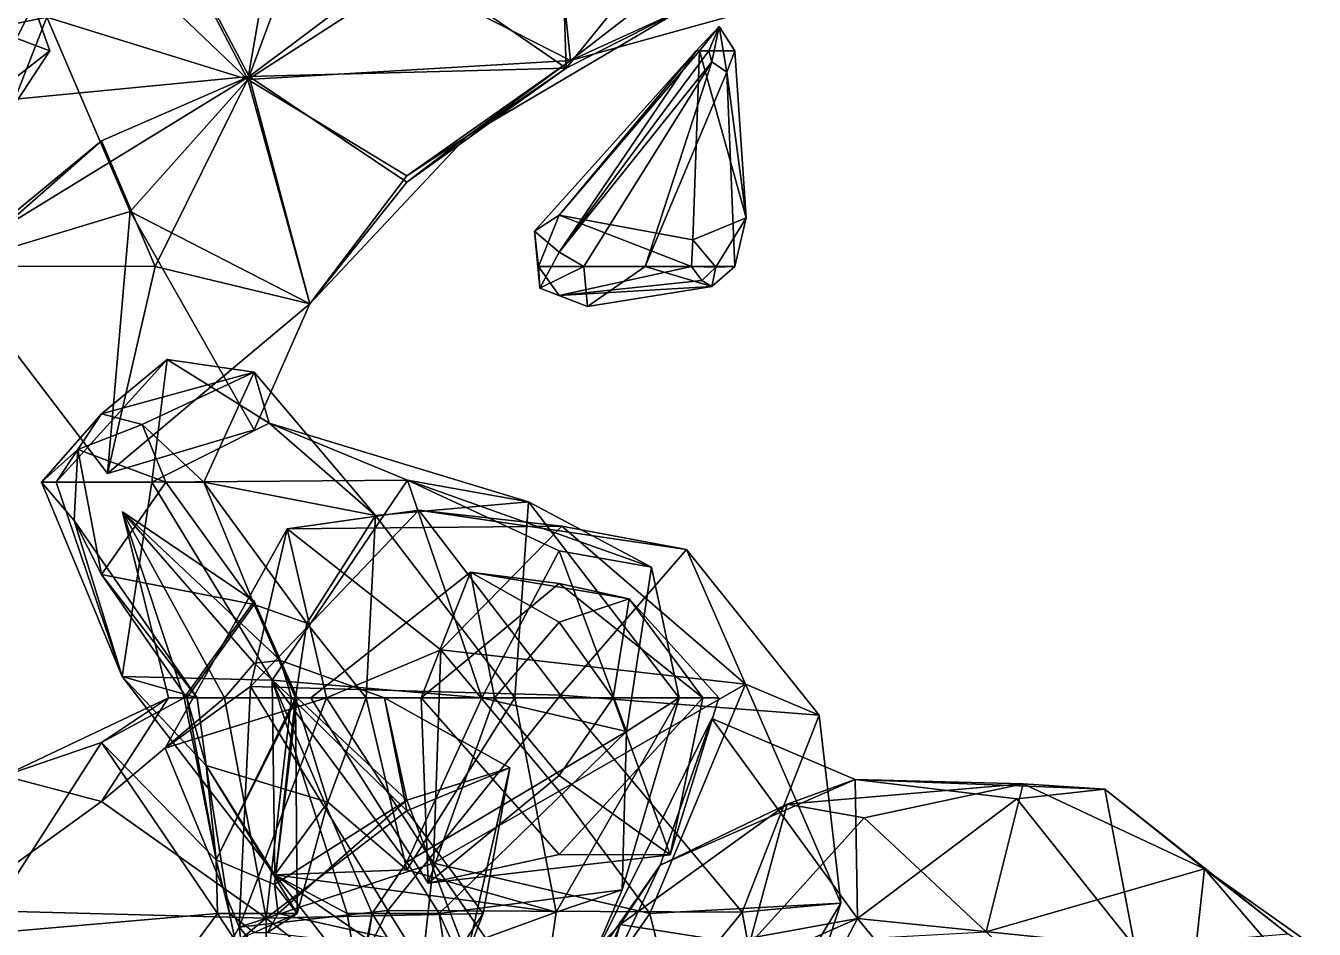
# Model space of a CAD drawing. Extents: x 290083 to 295691, y 4553739 to 4561622.
# Drawn here: x 294147.5 to 294253.9, y 4558674 to 4558748.6 of the extents above; entities that cross this region are included whole.
import ezdxf

# ---------------------------------------------------------------- set-up
doc = ezdxf.new("R2010")
doc.units = 0
doc.layers.add('Au_ppm_Pref_-_0_3', color=7, linetype='CONTINUOUS')

msp = doc.modelspace()

# ---------------------------------------------------------------- linework, layer by layer
at = {"layer": 'Au_ppm_Pref_-_0_3'}
for points in [[(294165.96, 4558744.44, 1883.74), (294155.33, 4558764.54, 1883.95), (294175.24, 4558769.42, 1884.56)], [(294178.97, 4558754.21, 1886.15), (294165.96, 4558744.44, 1883.74), (294175.24, 4558769.42, 1884.56)], [(294145.61, 4558748.02, 1895.55), (294142.81, 4558765.32, 1889.02), (294149.51, 4558746.56, 1889.96)], [(294149.51, 4558746.56, 1889.96), (294142.81, 4558765.32, 1889.02), (294144.06, 4558742.32, 1885.54)], [(294144.06, 4558742.32, 1885.54), (294142.81, 4558765.32, 1889.02), (294155.33, 4558764.54, 1883.95)], [(294190.42, 4558765.43, 1865.31), (294178.97, 4558752.65, 1866.98), (294192.5, 4558745.76, 1870.83)], [(294190.42, 4558765.43, 1865.31), (294192.5, 4558745.76, 1870.83), (294204.16, 4558754.77, 1867.69)], [(294165.96, 4558744.44, 1883.74), (294144.06, 4558742.32, 1885.54), (294155.33, 4558764.54, 1883.95)], [(294207.61, 4558764.26, 1883.46), (294192.14, 4558745.13, 1882.86), (294191.57, 4558763.27, 1888.1)], [(294201.51, 4558749.86, 1877.12), (294192.14, 4558745.13, 1882.86), (294207.61, 4558764.26, 1883.46)], [(294191.57, 4558763.27, 1888.1), (294192.14, 4558745.13, 1882.86), (294178.97, 4558754.21, 1886.15)], [(294160.02, 4558755.4, 1864.95), (294165.86, 4558744.19, 1870.05), (294168.74, 4558760.8, 1863.9)], [(294165.86, 4558744.19, 1870.05), (294178.97, 4558752.65, 1866.98), (294168.74, 4558760.8, 1863.9)], [(294165.86, 4558744.19, 1870.05), (294148.93, 4558760.36, 1869.6), (294149.27, 4558749.33, 1876.51)], [(294165.86, 4558744.19, 1870.05), (294160.02, 4558755.4, 1864.95), (294148.93, 4558760.36, 1869.6)], [(294135.82, 4558746.56, 1880.25), (294149.27, 4558749.33, 1876.51), (294141.17, 4558758.89, 1878.66)], [(294204.16, 4558754.77, 1867.69), (294192.5, 4558745.76, 1870.83), (294213.26, 4558751.52, 1870.89)], [(294192.14, 4558745.13, 1882.86), (294165.96, 4558744.44, 1883.74), (294178.97, 4558754.21, 1886.15)], [(294165.86, 4558744.19, 1870.05), (294192.5, 4558745.76, 1870.83), (294178.97, 4558752.65, 1866.98)], [(294213.26, 4558751.52, 1870.89), (294192.5, 4558745.76, 1870.83), (294201.51, 4558749.86, 1877.12)], [(294149.27, 4558749.33, 1876.51), (294135.82, 4558746.56, 1880.25), (294141.18, 4558728.76, 1876.83)], [(294156.15, 4558733.27, 1872.09), (294149.27, 4558749.33, 1876.51), (294141.18, 4558728.76, 1876.83)], [(294156.15, 4558733.27, 1872.09), (294165.86, 4558744.19, 1870.05), (294149.27, 4558749.33, 1876.51)], [(294201.51, 4558749.86, 1877.12), (294192.5, 4558745.76, 1870.83), (294183.96, 4558739.5, 1876.83)], [(294183.96, 4558739.5, 1876.83), (294192.14, 4558745.13, 1882.86), (294201.51, 4558749.86, 1877.12)], [(294139.34, 4558731.09, 1889.65), (294145.61, 4558748.02, 1895.55), (294149.51, 4558746.56, 1889.96)], [(294203.15, 4558746.56, 1840.71), (294204.77, 4558748.57, 1840.79), (294202.87, 4558746.56, 1841.19)], [(294202.87, 4558746.56, 1841.19), (294204.77, 4558748.57, 1840.79), (294203.92, 4558746.56, 1841.31)], [(294203.15, 4558746.56, 1840.71), (294206.08, 4558746.56, 1840.29), (294204.77, 4558748.57, 1840.79)], [(294204.16, 4558745.65, 1841.49), (294203.92, 4558746.56, 1841.31), (294204.77, 4558748.57, 1840.79)], [(294205.41, 4558744.8, 1841.19), (294204.16, 4558745.65, 1841.49), (294204.77, 4558748.57, 1840.79)], [(294205.41, 4558744.8, 1841.19), (294204.77, 4558748.57, 1840.79), (294206.08, 4558746.56, 1840.29)], [(294139.34, 4558731.09, 1889.65), (294149.51, 4558746.56, 1889.96), (294144.06, 4558742.32, 1885.54)], [(294191.57, 4558732.97, 1839.78), (294202.87, 4558746.56, 1841.19), (294189.52, 4558731.64, 1841.19)], [(294202.87, 4558746.56, 1841.19), (294191.57, 4558729.91, 1841.58), (294189.52, 4558731.64, 1841.19)], [(294202.61, 4558730.94, 1835.25), (294203.15, 4558746.56, 1840.71), (294191.57, 4558732.97, 1839.78)], [(294191.57, 4558732.97, 1839.78), (294203.15, 4558746.56, 1840.71), (294202.87, 4558746.56, 1841.19)], [(294202.87, 4558746.56, 1841.19), (294203.92, 4558746.56, 1841.31), (294191.57, 4558729.91, 1841.58)], [(294204.16, 4558745.65, 1841.49), (294191.57, 4558729.91, 1841.58), (294203.92, 4558746.56, 1841.31)], [(294207, 4558732.75, 1835.25), (294203.15, 4558746.56, 1840.71), (294202.61, 4558730.94, 1835.25)], [(294207, 4558732.75, 1835.25), (294206.08, 4558746.56, 1840.29), (294203.15, 4558746.56, 1840.71)], [(294205.41, 4558744.8, 1841.19), (294206.08, 4558746.56, 1840.29), (294207, 4558732.75, 1835.25)], [(294165.86, 4558744.19, 1870.05), (294178.97, 4558736.21, 1873.38), (294192.5, 4558745.76, 1870.83)], [(294192.14, 4558745.13, 1882.86), (294178.97, 4558735.7, 1880.45), (294165.96, 4558744.44, 1883.74)], [(294178.97, 4558736.21, 1873.38), (294183.96, 4558739.5, 1876.83), (294192.5, 4558745.76, 1870.83)], [(294178.97, 4558735.7, 1880.45), (294192.14, 4558745.13, 1882.86), (294183.96, 4558739.5, 1876.83)], [(294204.16, 4558745.65, 1841.49), (294193.59, 4558728.74, 1842.15), (294191.57, 4558729.91, 1841.58)], [(294198.67, 4558728.74, 1841.19), (294193.59, 4558728.74, 1842.15), (294204.16, 4558745.65, 1841.49)], [(294198.67, 4558728.74, 1841.19), (294204.16, 4558745.65, 1841.49), (294205.41, 4558744.8, 1841.19)], [(294205.41, 4558744.8, 1841.19), (294206.06, 4558728.74, 1836.15), (294198.67, 4558728.74, 1841.19)], [(294205.41, 4558744.8, 1841.19), (294207, 4558732.75, 1835.25), (294206.06, 4558728.74, 1836.15)], [(294144.06, 4558742.32, 1885.54), (294165.96, 4558744.44, 1883.74), (294145.54, 4558731.88, 1882.77)], [(294153.77, 4558739.11, 1879.31), (294145.54, 4558731.88, 1882.77), (294165.96, 4558744.44, 1883.74)], [(294158.19, 4558728.74, 1880.68), (294153.77, 4558739.11, 1879.31), (294165.96, 4558744.44, 1883.74)], [(294170.98, 4558725.64, 1877.37), (294165.86, 4558744.19, 1870.05), (294156.15, 4558733.27, 1872.09)], [(294170.98, 4558725.64, 1877.37), (294158.19, 4558728.74, 1880.68), (294165.96, 4558744.44, 1883.74)], [(294165.86, 4558744.19, 1870.05), (294170.98, 4558725.64, 1877.37), (294178.97, 4558736.21, 1873.38)], [(294165.96, 4558744.44, 1883.74), (294178.97, 4558735.7, 1880.45), (294170.98, 4558725.64, 1877.37)], [(294178.97, 4558736.21, 1873.38), (294170.98, 4558725.64, 1877.37), (294183.96, 4558739.5, 1876.83)], [(294178.97, 4558735.7, 1880.45), (294183.96, 4558739.5, 1876.83), (294170.98, 4558725.64, 1877.37)], [(294153.77, 4558739.11, 1879.31), (294158.19, 4558728.74, 1880.68), (294141.18, 4558728.76, 1876.83)], [(294145.54, 4558731.88, 1882.77), (294153.77, 4558739.11, 1879.31), (294141.18, 4558728.76, 1876.83)], [(294156.15, 4558733.27, 1872.09), (294141.18, 4558728.76, 1876.83), (294154.27, 4558711.64, 1876.83)], [(294156.15, 4558733.27, 1872.09), (294154.27, 4558711.64, 1876.83), (294166.37, 4558715.25, 1872.33)], [(294170.98, 4558725.64, 1877.37), (294156.15, 4558733.27, 1872.09), (294166.37, 4558715.25, 1872.33)], [(294191.57, 4558732.97, 1839.78), (294189.52, 4558731.64, 1841.19), (294189.86, 4558728.74, 1840.39)], [(294202.5, 4558728.74, 1835.25), (294191.57, 4558732.97, 1839.78), (294189.86, 4558728.74, 1840.39)], [(294202.5, 4558728.74, 1835.25), (294202.61, 4558730.94, 1835.25), (294191.57, 4558732.97, 1839.78)], [(294207, 4558732.75, 1835.25), (294202.61, 4558730.94, 1835.25), (294204.49, 4558728.67, 1835.07)], [(294206.06, 4558728.74, 1836.15), (294207, 4558732.75, 1835.25), (294204.49, 4558728.67, 1835.07)], [(294189.97, 4558726.94, 1841.8), (294189.52, 4558731.64, 1841.19), (294191.57, 4558729.91, 1841.58)], [(294189.86, 4558728.74, 1840.39), (294189.52, 4558731.64, 1841.19), (294189.97, 4558726.94, 1841.8)], [(294204.49, 4558728.67, 1835.07), (294202.61, 4558730.94, 1835.25), (294202.5, 4558728.74, 1835.25)], [(294189.97, 4558726.94, 1841.8), (294191.57, 4558729.91, 1841.58), (294193.59, 4558728.74, 1842.15)], [(294154.27, 4558711.64, 1876.83), (294141.18, 4558728.76, 1876.83), (294158.19, 4558728.74, 1880.68)], [(294154.27, 4558711.64, 1876.83), (294158.19, 4558728.74, 1880.68), (294170.98, 4558725.64, 1877.37)], [(294202.5, 4558728.74, 1835.25), (294189.86, 4558728.74, 1840.39), (294191.57, 4558726.34, 1840.39)], [(294189.86, 4558728.74, 1840.39), (294189.97, 4558726.94, 1841.8), (294191.57, 4558726.34, 1840.39)], [(294189.97, 4558726.94, 1841.8), (294193.59, 4558728.74, 1842.15), (294193.9, 4558725.43, 1841.19)], [(294202.5, 4558728.74, 1835.25), (294191.57, 4558726.34, 1840.39), (294203.34, 4558727.57, 1835.25)], [(294198.67, 4558728.74, 1841.19), (294193.9, 4558725.43, 1841.19), (294193.59, 4558728.74, 1842.15)], [(294198.67, 4558728.74, 1841.19), (294204.16, 4558727.08, 1835.81), (294193.9, 4558725.43, 1841.19)], [(294198.67, 4558728.74, 1841.19), (294206.06, 4558728.74, 1836.15), (294204.16, 4558727.08, 1835.81)], [(294204.49, 4558728.67, 1835.07), (294202.5, 4558728.74, 1835.25), (294203.34, 4558727.57, 1835.25)], [(294204.49, 4558728.67, 1835.07), (294203.34, 4558727.57, 1835.25), (294204.16, 4558727.08, 1835.81)], [(294206.06, 4558728.74, 1836.15), (294204.49, 4558728.67, 1835.07), (294204.16, 4558727.08, 1835.81)], [(294191.57, 4558726.34, 1840.39), (294189.97, 4558726.94, 1841.8), (294193.9, 4558725.43, 1841.19)], [(294204.16, 4558727.08, 1835.81), (294203.34, 4558727.57, 1835.25), (294191.57, 4558726.34, 1840.39)], [(294204.16, 4558727.08, 1835.81), (294191.57, 4558726.34, 1840.39), (294193.9, 4558725.43, 1841.19)], [(294154.27, 4558711.64, 1876.83), (294170.98, 4558725.64, 1877.37), (294166.37, 4558715.25, 1872.33)], [(294153.77, 4558716.55, 1863.07), (294150.03, 4558710.92, 1859.01), (294159.2, 4558721.05, 1859.01)], [(294157.93, 4558710.92, 1855.03), (294159.2, 4558721.05, 1859.01), (294150.03, 4558710.92, 1859.01)], [(294166.37, 4558720.01, 1862.04), (294153.77, 4558716.55, 1863.07), (294159.2, 4558721.05, 1859.01)], [(294167.62, 4558715.79, 1857.97), (294159.2, 4558721.05, 1859.01), (294157.93, 4558710.92, 1855.03)], [(294166.37, 4558720.01, 1862.04), (294159.2, 4558721.05, 1859.01), (294167.62, 4558715.79, 1857.97)], [(294166.37, 4558720.01, 1862.04), (294157.14, 4558715.69, 1864.95), (294153.77, 4558716.55, 1863.07)], [(294166.37, 4558720.01, 1862.04), (294162.23, 4558710.92, 1864.95), (294157.14, 4558715.69, 1864.95)], [(294166.37, 4558720.01, 1862.04), (294176.39, 4558708.17, 1862.81), (294162.23, 4558710.92, 1864.95)], [(294166.37, 4558720.01, 1862.04), (294167.62, 4558715.79, 1857.97), (294176.39, 4558708.17, 1862.81)], [(294151.83, 4558713.61, 1866.02), (294148.82, 4558710.92, 1862.62), (294153.77, 4558716.55, 1863.07)], [(294153.77, 4558716.55, 1863.07), (294148.82, 4558710.92, 1862.62), (294150.03, 4558710.92, 1859.01)], [(294157.14, 4558715.69, 1864.95), (294151.83, 4558713.61, 1866.02), (294153.77, 4558716.55, 1863.07)], [(294151.83, 4558713.61, 1866.02), (294157.14, 4558715.69, 1864.95), (294159.07, 4558710.92, 1867.45)], [(294157.14, 4558715.69, 1864.95), (294162.23, 4558710.92, 1864.95), (294159.07, 4558710.92, 1867.45)], [(294157.93, 4558710.92, 1855.03), (294179.03, 4558711.07, 1853.09), (294167.62, 4558715.79, 1857.97)], [(294167.62, 4558715.79, 1857.97), (294179.03, 4558711.07, 1853.09), (294189.02, 4558709.29, 1858.78)], [(294189.02, 4558709.29, 1858.78), (294176.39, 4558708.17, 1862.81), (294167.62, 4558715.79, 1857.97)], [(294151.83, 4558713.61, 1866.02), (294151.52, 4558707.74, 1864.95), (294148.82, 4558710.92, 1862.62)], [(294153.77, 4558703.28, 1867.49), (294151.52, 4558707.74, 1864.95), (294151.83, 4558713.61, 1866.02)], [(294159.07, 4558710.92, 1867.45), (294153.77, 4558703.28, 1867.49), (294151.83, 4558713.61, 1866.02)], [(294151.52, 4558707.74, 1864.95), (294155.49, 4558694.87, 1859.82), (294148.82, 4558710.92, 1862.62)], [(294150.03, 4558710.92, 1859.01), (294148.82, 4558710.92, 1862.62), (294155.49, 4558694.87, 1859.82)], [(294155.49, 4558694.87, 1859.82), (294157.93, 4558710.92, 1855.03), (294150.03, 4558710.92, 1859.01)], [(294166.37, 4558700.81, 1867.52), (294153.77, 4558703.28, 1867.49), (294159.07, 4558710.92, 1867.45)], [(294155.49, 4558694.87, 1859.82), (294167.87, 4558694.55, 1853.18), (294157.93, 4558710.92, 1855.03)], [(294167.87, 4558694.55, 1853.18), (294179.03, 4558711.07, 1853.09), (294157.93, 4558710.92, 1855.03)], [(294166.37, 4558700.81, 1867.52), (294159.07, 4558710.92, 1867.45), (294162.23, 4558710.92, 1864.95)], [(294166.37, 4558700.81, 1867.52), (294162.23, 4558710.92, 1864.95), (294170.73, 4558699.28, 1864.95)], [(294170.73, 4558699.28, 1864.95), (294162.23, 4558710.92, 1864.95), (294176.39, 4558708.17, 1862.81)], [(294185.19, 4558693.1, 1850.06), (294179.03, 4558711.07, 1853.09), (294167.87, 4558694.55, 1853.18)], [(294185.19, 4558693.1, 1850.06), (294191.57, 4558705.24, 1849.02), (294179.03, 4558711.07, 1853.09)], [(294199.19, 4558703.89, 1853.07), (294189.02, 4558709.29, 1858.78), (294179.03, 4558711.07, 1853.09)], [(294191.57, 4558705.24, 1849.02), (294199.19, 4558703.89, 1853.07), (294179.03, 4558711.07, 1853.09)], [(294191.68, 4558693.31, 1921.83), (294179.97, 4558708.6, 1924.64), (294166.08, 4558694.05, 1924.41)], [(294179.97, 4558708.6, 1924.64), (294169.09, 4558707.07, 1930.28), (294166.08, 4558694.05, 1924.41)], [(294191.77, 4558707.29, 1929.8), (294169.09, 4558707.07, 1930.28), (294179.97, 4558708.6, 1924.64)], [(294189.02, 4558709.29, 1858.78), (294187.91, 4558693.1, 1863.22), (294176.39, 4558708.17, 1862.81)], [(294179.97, 4558708.6, 1924.64), (294202.08, 4558705.37, 1925.21), (294191.77, 4558707.29, 1929.8)], [(294202.08, 4558705.37, 1925.21), (294179.97, 4558708.6, 1924.64), (294191.68, 4558693.31, 1921.83)], [(294201.47, 4558693.1, 1858.66), (294187.91, 4558693.1, 1863.22), (294189.02, 4558709.29, 1858.78)], [(294201.47, 4558693.1, 1858.66), (294189.02, 4558709.29, 1858.78), (294199.19, 4558703.89, 1853.07)], [(294153.77, 4558703.28, 1867.49), (294161.68, 4558693.1, 1864.95), (294151.52, 4558707.74, 1864.95)], [(294151.52, 4558707.74, 1864.95), (294161.68, 4558693.1, 1864.95), (294155.49, 4558694.87, 1859.82)], [(294166.37, 4558701.09, 1874.16), (294155.51, 4558708.46, 1876.83), (294160.61, 4558693.1, 1874.11)], [(294166.37, 4558701.09, 1874.16), (294168.55, 4558696.19, 1876.83), (294155.51, 4558708.46, 1876.83)], [(294155.51, 4558708.46, 1876.83), (294163.94, 4558693.1, 1877.97), (294159.31, 4558693.1, 1876.83)], [(294155.51, 4558708.46, 1876.83), (294166.37, 4558695.98, 1877.78), (294163.94, 4558693.1, 1877.97)], [(294155.51, 4558708.46, 1876.83), (294168.55, 4558696.19, 1876.83), (294166.37, 4558695.98, 1877.78)], [(294155.51, 4558708.46, 1876.83), (294159.31, 4558693.1, 1876.83), (294160.61, 4558693.1, 1874.11)], [(294175.62, 4558693.1, 1864.95), (294170.73, 4558699.28, 1864.95), (294176.39, 4558708.17, 1862.81)], [(294175.62, 4558693.1, 1864.95), (294176.39, 4558708.17, 1862.81), (294187.91, 4558693.1, 1863.22)], [(294159.03, 4558688.95, 1930.28), (294169.09, 4558707.07, 1930.28), (294172.36, 4558693.1, 1933.39)], [(294169.09, 4558707.07, 1930.28), (294159.03, 4558688.95, 1930.28), (294166.08, 4558694.05, 1924.41)], [(294169.09, 4558707.07, 1930.28), (294191.77, 4558707.29, 1929.8), (294181.79, 4558697.06, 1932.93)], [(294169.09, 4558707.07, 1930.28), (294181.79, 4558697.06, 1932.93), (294172.36, 4558693.1, 1933.39)], [(294206.96, 4558694.23, 1931.73), (294181.79, 4558697.06, 1932.93), (294191.77, 4558707.29, 1929.8)], [(294202.08, 4558705.37, 1925.21), (294206.96, 4558694.23, 1931.73), (294191.77, 4558707.29, 1929.8)], [(294213.02, 4558691.68, 1924.73), (294202.08, 4558705.37, 1925.21), (294191.68, 4558693.31, 1921.83)], [(294213.02, 4558691.68, 1924.73), (294206.96, 4558694.23, 1931.73), (294202.08, 4558705.37, 1925.21)], [(294185.19, 4558693.1, 1850.06), (294197.13, 4558690.31, 1851.3), (294191.57, 4558705.24, 1849.02)], [(294199.19, 4558703.89, 1853.07), (294191.57, 4558705.24, 1849.02), (294197.13, 4558690.31, 1851.3)], [(294166.37, 4558700.81, 1867.52), (294160.82, 4558693.1, 1867.56), (294153.77, 4558703.28, 1867.49)], [(294153.77, 4558703.28, 1867.49), (294160.82, 4558693.1, 1867.56), (294161.68, 4558693.1, 1864.95)], [(294171.07, 4558693.1, 1805.55), (294184.23, 4558703.48, 1805.55), (294186.23, 4558693.1, 1808.07)], [(294184.23, 4558703.48, 1805.55), (294171.07, 4558693.1, 1805.55), (294180.18, 4558693.1, 1800.19)], [(294184.23, 4558703.48, 1805.55), (294180.18, 4558693.1, 1800.19), (294191.57, 4558702.55, 1802.41)], [(294184.23, 4558703.48, 1805.55), (294191.57, 4558699.36, 1807.64), (294186.23, 4558693.1, 1808.07)], [(294184.23, 4558703.48, 1805.55), (294197.35, 4558701.29, 1805.55), (294191.57, 4558699.36, 1807.64)], [(294197.35, 4558701.29, 1805.55), (294184.23, 4558703.48, 1805.55), (294191.57, 4558702.55, 1802.41)], [(294201.47, 4558693.1, 1858.66), (294199.19, 4558703.89, 1853.07), (294197.13, 4558690.31, 1851.3)], [(294191.57, 4558702.55, 1802.41), (294180.18, 4558693.1, 1800.19), (294203.42, 4558693.1, 1799.97)], [(294197.35, 4558701.29, 1805.55), (294191.57, 4558702.55, 1802.41), (294203.42, 4558693.1, 1799.97)], [(294166.37, 4558701.09, 1874.16), (294160.61, 4558693.1, 1874.11), (294169.94, 4558693.1, 1875.14)], [(294166.37, 4558701.09, 1874.16), (294169.94, 4558693.1, 1875.14), (294168.55, 4558696.19, 1876.83)], [(294196.02, 4558693.1, 1807.66), (294191.57, 4558699.36, 1807.64), (294197.35, 4558701.29, 1805.55)], [(294196.02, 4558693.1, 1807.66), (294197.35, 4558701.29, 1805.55), (294204.76, 4558693.1, 1805.55)], [(294204.76, 4558693.1, 1805.55), (294197.35, 4558701.29, 1805.55), (294203.42, 4558693.1, 1799.97)], [(294166.37, 4558700.81, 1867.52), (294169.78, 4558693.1, 1866.56), (294160.82, 4558693.1, 1867.56)], [(294166.37, 4558700.81, 1867.52), (294170.73, 4558699.28, 1864.95), (294169.78, 4558693.1, 1866.56)], [(294170.73, 4558699.28, 1864.95), (294175.62, 4558693.1, 1864.95), (294169.78, 4558693.1, 1866.56)], [(294196.02, 4558693.1, 1807.66), (294186.23, 4558693.1, 1808.07), (294191.57, 4558699.36, 1807.64)], [(294181.18, 4558679.44, 1933.79), (294172.36, 4558693.1, 1933.39), (294181.79, 4558697.06, 1932.93)], [(294181.18, 4558679.44, 1933.79), (294181.79, 4558697.06, 1932.93), (294191.57, 4558685.39, 1933.65)], [(294181.79, 4558697.06, 1932.93), (294206.96, 4558694.23, 1931.73), (294191.57, 4558685.39, 1933.65)], [(294166.37, 4558695.98, 1877.78), (294169.45, 4558693.1, 1878.28), (294163.94, 4558693.1, 1877.97)], [(294168.55, 4558696.19, 1876.83), (294169.45, 4558693.1, 1878.28), (294166.37, 4558695.98, 1877.78)], [(294168.55, 4558696.19, 1876.83), (294177.13, 4558693.1, 1876.83), (294169.45, 4558693.1, 1878.28)], [(294168.55, 4558696.19, 1876.83), (294169.94, 4558693.1, 1875.14), (294177.13, 4558693.1, 1876.83)], [(294162.41, 4558687.5, 1864.95), (294168.09, 4558678.48, 1859.26), (294155.49, 4558694.87, 1859.82)], [(294162.41, 4558687.5, 1864.95), (294155.49, 4558694.87, 1859.82), (294161.68, 4558693.1, 1864.95)], [(294155.49, 4558694.87, 1859.82), (294168.09, 4558678.48, 1859.26), (294167.87, 4558694.55, 1853.18)], [(294165.13, 4558674.17, 1930.48), (294166.08, 4558694.05, 1924.41), (294159.03, 4558688.95, 1930.28)], [(294177.41, 4558675.53, 1922.91), (294166.08, 4558694.05, 1924.41), (294165.13, 4558674.17, 1930.48)], [(294177.41, 4558675.53, 1922.91), (294191.68, 4558693.31, 1921.83), (294166.08, 4558694.05, 1924.41)], [(294178.97, 4558679.53, 1851.66), (294167.87, 4558694.55, 1853.18), (294176.13, 4558675.29, 1851.73)], [(294178.97, 4558679.53, 1851.66), (294185.19, 4558693.1, 1850.06), (294167.87, 4558694.55, 1853.18)], [(294168.09, 4558678.48, 1859.26), (294174.07, 4558675.29, 1853.07), (294167.87, 4558694.55, 1853.18)], [(294176.13, 4558675.29, 1851.73), (294167.87, 4558694.55, 1853.18), (294174.07, 4558675.29, 1853.07)], [(294191.57, 4558685.39, 1933.65), (294206.96, 4558694.23, 1931.73), (294199.06, 4558675.29, 1933.81)], [(294199.06, 4558675.29, 1933.81), (294206.96, 4558694.23, 1931.73), (294214.82, 4558676.15, 1929.93)], [(294206.96, 4558694.23, 1931.73), (294213.02, 4558691.68, 1924.73), (294214.82, 4558676.15, 1929.93)], [(294159.31, 4558693.1, 1876.83), (294153.77, 4558684.55, 1879.91), (294145.72, 4558686.67, 1876.83)], [(294159.31, 4558693.1, 1876.83), (294145.72, 4558686.67, 1876.83), (294153.77, 4558689.4, 1872.12)], [(294159.31, 4558693.1, 1876.83), (294163.94, 4558693.1, 1877.97), (294153.77, 4558684.55, 1879.91)], [(294159.31, 4558693.1, 1876.83), (294153.77, 4558689.4, 1872.12), (294160.61, 4558693.1, 1874.11)], [(294167.38, 4558674.89, 1883.2), (294153.77, 4558684.55, 1879.91), (294163.94, 4558693.1, 1877.97)], [(294163.23, 4558679.72, 1870.89), (294160.61, 4558693.1, 1874.11), (294153.77, 4558689.4, 1872.12)], [(294159.03, 4558688.95, 1930.28), (294172.36, 4558693.1, 1933.39), (294165.13, 4558674.17, 1930.48)], [(294163.23, 4558679.72, 1870.89), (294169.94, 4558693.1, 1875.14), (294160.61, 4558693.1, 1874.11)], [(294163.23, 4558679.72, 1870.89), (294162.41, 4558687.5, 1864.95), (294160.82, 4558693.1, 1867.56)], [(294163.23, 4558679.72, 1870.89), (294160.82, 4558693.1, 1867.56), (294169.78, 4558693.1, 1866.56)], [(294160.82, 4558693.1, 1867.56), (294162.41, 4558687.5, 1864.95), (294161.68, 4558693.1, 1864.95)], [(294163.23, 4558679.72, 1870.89), (294168.07, 4558677.69, 1870.89), (294169.94, 4558693.1, 1875.14)], [(294163.23, 4558679.72, 1870.89), (294169.78, 4558693.1, 1866.56), (294168.07, 4558677.69, 1870.89)], [(294163.94, 4558693.1, 1877.97), (294169.45, 4558693.1, 1878.28), (294167.38, 4558674.89, 1883.2)], [(294172.36, 4558693.1, 1933.39), (294181.18, 4558679.44, 1933.79), (294165.13, 4558674.17, 1930.48)], [(294178.97, 4558683.77, 1879.65), (294167.38, 4558674.89, 1883.2), (294169.45, 4558693.1, 1878.28)], [(294168.07, 4558677.69, 1870.89), (294178.97, 4558684.65, 1873.7), (294169.94, 4558693.1, 1875.14)], [(294169.93, 4558675.29, 1869.21), (294168.07, 4558677.69, 1870.89), (294169.78, 4558693.1, 1866.56)], [(294178.97, 4558683.77, 1879.65), (294169.45, 4558693.1, 1878.28), (294177.13, 4558693.1, 1876.83)], [(294169.93, 4558675.29, 1869.21), (294169.78, 4558693.1, 1866.56), (294172.46, 4558684.49, 1864.95)], [(294175.62, 4558693.1, 1864.95), (294172.46, 4558684.49, 1864.95), (294169.78, 4558693.1, 1866.56)], [(294178.97, 4558684.65, 1873.7), (294177.13, 4558693.1, 1876.83), (294169.94, 4558693.1, 1875.14)], [(294180.74, 4558677.8, 1805.55), (294171.07, 4558693.1, 1805.55), (294186.23, 4558693.1, 1808.07)], [(294171.07, 4558693.1, 1805.55), (294180.74, 4558677.8, 1805.55), (294180.18, 4558693.1, 1800.19)], [(294175.62, 4558693.1, 1864.95), (294178.97, 4558678.89, 1863.75), (294172.46, 4558684.49, 1864.95)], [(294175.62, 4558693.1, 1864.95), (294187.91, 4558693.1, 1863.22), (294178.97, 4558678.89, 1863.75)], [(294178.97, 4558684.65, 1873.7), (294187.48, 4558687.33, 1876.83), (294177.13, 4558693.1, 1876.83)], [(294178.97, 4558683.77, 1879.65), (294177.13, 4558693.1, 1876.83), (294187.48, 4558687.33, 1876.83)], [(294177.41, 4558675.53, 1922.91), (294206.67, 4558675.4, 1922.4), (294191.68, 4558693.31, 1921.83)], [(294178.97, 4558679.53, 1851.66), (294197.13, 4558690.31, 1851.3), (294185.19, 4558693.1, 1850.06)], [(294178.97, 4558678.89, 1863.75), (294187.91, 4558693.1, 1863.22), (294191.32, 4558675.4, 1859.04)], [(294180.74, 4558677.8, 1805.55), (294191.57, 4558680.15, 1801.24), (294180.18, 4558693.1, 1800.19)], [(294203.42, 4558693.1, 1799.97), (294180.18, 4558693.1, 1800.19), (294191.57, 4558680.15, 1801.24)], [(294180.74, 4558677.8, 1805.55), (294186.23, 4558693.1, 1808.07), (294191.57, 4558686.68, 1807.7)], [(294196.02, 4558693.1, 1807.66), (294191.57, 4558686.68, 1807.7), (294186.23, 4558693.1, 1808.07)], [(294201.47, 4558693.1, 1858.66), (294191.32, 4558675.4, 1859.04), (294187.91, 4558693.1, 1863.22)], [(294201.47, 4558693.1, 1858.66), (294196.76, 4558677.23, 1853.07), (294191.32, 4558675.4, 1859.04)], [(294196.02, 4558693.1, 1807.66), (294200.73, 4558680.14, 1805.55), (294191.57, 4558686.68, 1807.7)], [(294200.73, 4558680.14, 1805.55), (294203.42, 4558693.1, 1799.97), (294191.57, 4558680.15, 1801.24)], [(294213.02, 4558691.68, 1924.73), (294191.68, 4558693.31, 1921.83), (294206.67, 4558675.4, 1922.4)], [(294196.02, 4558693.1, 1807.66), (294204.76, 4558693.1, 1805.55), (294200.73, 4558680.14, 1805.55)], [(294201.47, 4558693.1, 1858.66), (294197.13, 4558690.31, 1851.3), (294196.76, 4558677.23, 1853.07)], [(294200.73, 4558680.14, 1805.55), (294204.76, 4558693.1, 1805.55), (294203.42, 4558693.1, 1799.97)], [(294213.02, 4558691.68, 1924.73), (294206.67, 4558675.4, 1922.4), (294214.82, 4558676.15, 1929.93)], [(294194, 4558670.84, 1796.99), (294204.16, 4558691.4, 1799.05), (294216.2, 4558674.88, 1798.53)], [(294194, 4558670.84, 1796.99), (294199.9, 4558679.27, 1793.02), (294204.16, 4558691.4, 1799.05)], [(294204.16, 4558691.4, 1799.05), (294199.9, 4558679.27, 1793.02), (294216.01, 4558686.37, 1793.04)], [(294204.16, 4558691.4, 1799.05), (294216.01, 4558686.37, 1793.04), (294216.2, 4558674.88, 1798.53)], [(294163.34, 4558675.29, 1870.89), (294153.77, 4558689.4, 1872.12), (294143.62, 4558673.57, 1872.61)], [(294143.62, 4558673.57, 1872.61), (294153.77, 4558689.4, 1872.12), (294145.72, 4558686.67, 1876.83)], [(294163.34, 4558675.29, 1870.89), (294163.23, 4558679.72, 1870.89), (294153.77, 4558689.4, 1872.12)], [(294178.97, 4558679.53, 1851.66), (294181.64, 4558675.29, 1851.81), (294197.13, 4558690.31, 1851.3)], [(294197.13, 4558690.31, 1851.3), (294181.64, 4558675.29, 1851.81), (294196.76, 4558677.23, 1853.07)], [(294163.23, 4558679.72, 1870.89), (294164.33, 4558675.29, 1869.93), (294162.41, 4558687.5, 1864.95)], [(294169.93, 4558675.29, 1869.21), (294172.46, 4558684.49, 1864.95), (294162.41, 4558687.5, 1864.95)], [(294169.93, 4558675.29, 1869.21), (294162.41, 4558687.5, 1864.95), (294164.33, 4558675.29, 1869.93)], [(294162.41, 4558687.5, 1864.95), (294172.46, 4558684.49, 1864.95), (294168.09, 4558678.48, 1859.26)], [(294183.94, 4558671.79, 1875.66), (294187.48, 4558687.33, 1876.83), (294178.97, 4558684.65, 1873.7)], [(294187.48, 4558687.33, 1876.83), (294185.3, 4558675.29, 1879.81), (294178.97, 4558683.77, 1879.65)], [(294187.48, 4558687.33, 1876.83), (294183.94, 4558671.79, 1875.66), (294185.3, 4558675.29, 1879.81)], [(294145.72, 4558686.67, 1876.83), (294153.77, 4558684.55, 1879.91), (294141.39, 4558675.59, 1882.86)], [(294200.73, 4558680.14, 1805.55), (294180.74, 4558677.8, 1805.55), (294191.57, 4558686.68, 1807.7)], [(294199.9, 4558679.27, 1793.02), (294210.38, 4558684.31, 1787.74), (294216.01, 4558686.37, 1793.04)], [(294210.38, 4558684.31, 1787.74), (294229.87, 4558686, 1788.44), (294216.01, 4558686.37, 1793.04)], [(294216.01, 4558686.37, 1793.04), (294229.36, 4558684.77, 1796.84), (294216.2, 4558674.88, 1798.53)], [(294216.01, 4558686.37, 1793.04), (294236.63, 4558685.57, 1793.68), (294229.36, 4558684.77, 1796.84)], [(294236.63, 4558685.57, 1793.68), (294216.01, 4558686.37, 1793.04), (294229.87, 4558686, 1788.44)], [(294199.06, 4558675.29, 1933.81), (294181.18, 4558679.44, 1933.79), (294191.57, 4558685.39, 1933.65)], [(294229.87, 4558686, 1788.44), (294210.38, 4558684.31, 1787.74), (294216.76, 4558683.2, 1785.1)], [(294226.82, 4558673.77, 1783.5), (294229.87, 4558686, 1788.44), (294216.76, 4558683.2, 1785.1)], [(294226.82, 4558673.77, 1783.5), (294244.86, 4558678.97, 1786.86), (294229.87, 4558686, 1788.44)], [(294236.63, 4558685.57, 1793.68), (294239.09, 4558672.53, 1797.34), (294229.36, 4558684.77, 1796.84)], [(294229.87, 4558686, 1788.44), (294244.86, 4558678.97, 1786.86), (294236.63, 4558685.57, 1793.68)], [(294236.63, 4558685.57, 1793.68), (294244.86, 4558678.97, 1786.86), (294251.77, 4558673.57, 1792.83)], [(294236.63, 4558685.57, 1793.68), (294251.77, 4558673.57, 1792.83), (294239.09, 4558672.53, 1797.34)], [(294141.39, 4558675.59, 1882.86), (294153.77, 4558684.55, 1879.91), (294167.38, 4558674.89, 1883.2)], [(294168.37, 4558675.29, 1870.89), (294178.97, 4558684.65, 1873.7), (294168.07, 4558677.69, 1870.89)], [(294168.09, 4558678.48, 1859.26), (294172.46, 4558684.49, 1864.95), (294178.97, 4558678.89, 1863.75)], [(294168.37, 4558675.29, 1870.89), (294183.94, 4558671.79, 1875.66), (294178.97, 4558684.65, 1873.7)], [(294196.6, 4558674.39, 1788.65), (294210.38, 4558684.31, 1787.74), (294199.9, 4558679.27, 1793.02)], [(294210.38, 4558684.31, 1787.74), (294196.6, 4558674.39, 1788.65), (294207.25, 4558672.69, 1784.12)], [(294210.38, 4558684.31, 1787.74), (294207.25, 4558672.69, 1784.12), (294216.76, 4558683.2, 1785.1)], [(294239.09, 4558672.53, 1797.34), (294216.2, 4558674.88, 1798.53), (294229.36, 4558684.77, 1796.84)], [(294178.97, 4558683.77, 1879.65), (294185.3, 4558675.29, 1879.81), (294167.38, 4558674.89, 1883.2)], [(294226.82, 4558673.77, 1783.5), (294216.76, 4558683.2, 1785.1), (294207.25, 4558672.69, 1784.12)], [(294180.74, 4558677.8, 1805.55), (294200.73, 4558680.14, 1805.55), (294191.57, 4558680.15, 1801.24)], [(294163.34, 4558675.29, 1870.89), (294164.33, 4558675.29, 1869.93), (294163.23, 4558679.72, 1870.89)], [(294178.81, 4558657.85, 1932.37), (294165.13, 4558674.17, 1930.48), (294181.18, 4558679.44, 1933.79)], [(294178.97, 4558678.89, 1863.75), (294191.32, 4558675.4, 1859.04), (294168.09, 4558678.48, 1859.26)], [(294178.97, 4558679.53, 1851.66), (294176.13, 4558675.29, 1851.73), (294181.64, 4558675.29, 1851.81)], [(294191.57, 4558664.52, 1933.87), (294178.81, 4558657.85, 1932.37), (294181.18, 4558679.44, 1933.79)], [(294191.57, 4558664.52, 1933.87), (294181.18, 4558679.44, 1933.79), (294199.06, 4558675.29, 1933.81)], [(294194, 4558670.84, 1796.99), (294190.32, 4558659.03, 1793.77), (294199.9, 4558679.27, 1793.02)], [(294199.9, 4558679.27, 1793.02), (294190.32, 4558659.03, 1793.77), (294196.6, 4558674.39, 1788.65)], [(294244.86, 4558678.97, 1786.86), (294226.82, 4558673.77, 1783.5), (294242.61, 4558658.61, 1783.12)], [(294242.61, 4558658.61, 1783.12), (294254.56, 4558667.67, 1784.34), (294244.86, 4558678.97, 1786.86)], [(294244.86, 4558678.97, 1786.86), (294261.45, 4558667.21, 1787.74), (294251.77, 4558673.57, 1792.83)], [(294261.45, 4558667.21, 1787.74), (294244.86, 4558678.97, 1786.86), (294254.56, 4558667.67, 1784.34)], [(294168.37, 4558675.29, 1870.89), (294168.07, 4558677.69, 1870.89), (294169.93, 4558675.29, 1869.21)], [(294168.09, 4558678.48, 1859.26), (294178.97, 4558670.92, 1854.53), (294174.98, 4558669.65, 1853.07)], [(294168.09, 4558678.48, 1859.26), (294191.32, 4558675.4, 1859.04), (294178.97, 4558670.92, 1854.53)], [(294168.09, 4558678.48, 1859.26), (294174.98, 4558669.65, 1853.07), (294174.07, 4558675.29, 1853.07)], [(294188.97, 4558659.19, 1852.42), (294196.76, 4558677.23, 1853.07), (294181.64, 4558675.29, 1851.81)], [(294188.97, 4558659.19, 1852.42), (294191.32, 4558675.4, 1859.04), (294196.76, 4558677.23, 1853.07)], [(294149.12, 4558659.88, 1881.56), (294130.18, 4558656.36, 1883.58), (294141.39, 4558675.59, 1882.86)], [(294167.38, 4558674.89, 1883.2), (294149.12, 4558659.88, 1881.56), (294141.39, 4558675.59, 1882.86)], [(294203.47, 4558657.29, 1930.15), (294199.06, 4558675.29, 1933.81), (294214.82, 4558676.15, 1929.93)], [(294209.56, 4558660.03, 1924.34), (294203.47, 4558657.29, 1930.15), (294214.82, 4558676.15, 1929.93)], [(294206.67, 4558675.4, 1922.4), (294209.56, 4558660.03, 1924.34), (294214.82, 4558676.15, 1929.93)], [(294163.34, 4558675.29, 1870.89), (294143.62, 4558673.57, 1872.61), (294152.6, 4558660.84, 1872.56)], [(294167.38, 4558674.89, 1883.2), (294167.2, 4558655.77, 1876.88), (294149.12, 4558659.88, 1881.56)], [(294163.34, 4558675.29, 1870.89), (294152.6, 4558660.84, 1872.56), (294164.8, 4558673.06, 1870.89)], [(294163.34, 4558675.29, 1870.89), (294164.8, 4558673.06, 1870.89), (294164.33, 4558675.29, 1869.93)], [(294164.8, 4558673.06, 1870.89), (294166.37, 4558673.72, 1870.37), (294164.33, 4558675.29, 1869.93)], [(294169.93, 4558675.29, 1869.21), (294164.33, 4558675.29, 1869.93), (294166.37, 4558673.72, 1870.37)], [(294167.51, 4558655.96, 1925.38), (294177.41, 4558675.53, 1922.91), (294165.13, 4558674.17, 1930.48)], [(294167.47, 4558673.73, 1870.89), (294169.93, 4558675.29, 1869.21), (294166.37, 4558673.72, 1870.37)], [(294167.2, 4558655.77, 1876.88), (294167.38, 4558674.89, 1883.2), (294178.97, 4558665.77, 1880)], [(294185.3, 4558675.29, 1879.81), (294178.97, 4558665.77, 1880), (294167.38, 4558674.89, 1883.2)], [(294168.37, 4558675.29, 1870.89), (294167.47, 4558673.73, 1870.89), (294183.94, 4558671.79, 1875.66)], [(294167.47, 4558673.73, 1870.89), (294168.37, 4558675.29, 1870.89), (294169.93, 4558675.29, 1869.21)], [(294177.41, 4558675.53, 1922.91), (294167.51, 4558655.96, 1925.38), (294190.14, 4558655.17, 1923.54)], [(294172.91, 4558657.47, 1849.98), (294174.34, 4558664.01, 1847.13), (294176.13, 4558675.29, 1851.73)], [(294172.91, 4558657.47, 1849.98), (294176.13, 4558675.29, 1851.73), (294174.98, 4558669.65, 1853.07)], [(294176.13, 4558675.29, 1851.73), (294174.07, 4558675.29, 1853.07), (294174.98, 4558669.65, 1853.07)], [(294183.38, 4558663.71, 1847.13), (294176.13, 4558675.29, 1851.73), (294174.34, 4558664.01, 1847.13)], [(294183.38, 4558663.71, 1847.13), (294181.64, 4558675.29, 1851.81), (294176.13, 4558675.29, 1851.73)], [(294177.41, 4558675.53, 1922.91), (294190.14, 4558655.17, 1923.54), (294206.67, 4558675.4, 1922.4)], [(294188.97, 4558659.19, 1852.42), (294178.97, 4558670.92, 1854.53), (294191.32, 4558675.4, 1859.04)], [(294183.94, 4558671.79, 1875.66), (294178.97, 4558665.77, 1880), (294185.3, 4558675.29, 1879.81)], [(294181.64, 4558675.29, 1851.81), (294183.38, 4558663.71, 1847.13), (294188.97, 4558659.19, 1852.42)], [(294206.67, 4558675.4, 1922.4), (294190.14, 4558655.17, 1923.54), (294209.56, 4558660.03, 1924.34)], [(294203.47, 4558657.29, 1930.15), (294191.57, 4558664.52, 1933.87), (294199.06, 4558675.29, 1933.81)], [(294194, 4558670.84, 1796.99), (294216.2, 4558674.88, 1798.53), (294204.16, 4558669.57, 1795.58)], [(294216.2, 4558674.88, 1798.53), (294205.81, 4558655.05, 1798.03), (294204.16, 4558669.57, 1795.58)], [(294229.61, 4558658.6, 1797.97), (294205.81, 4558655.05, 1798.03), (294216.2, 4558674.88, 1798.53)], [(294229.61, 4558658.6, 1797.97), (294216.2, 4558674.88, 1798.53), (294239.09, 4558672.53, 1797.34)], [(294155.27, 4558656.77, 1930.03), (294165.13, 4558674.17, 1930.48), (294178.81, 4558657.85, 1932.37)], [(294155.27, 4558656.77, 1930.03), (294167.51, 4558655.96, 1925.38), (294165.13, 4558674.17, 1930.48)], [(294190.72, 4558654.32, 1782.45), (294196.6, 4558674.39, 1788.65), (294179.15, 4558657.12, 1787.84)], [(294179.15, 4558657.12, 1787.84), (294196.6, 4558674.39, 1788.65), (294190.32, 4558659.03, 1793.77)], [(294190.72, 4558654.32, 1782.45), (294207.25, 4558672.69, 1784.12), (294196.6, 4558674.39, 1788.65)]]:
    msp.add_3dface(points, dxfattribs=at)

doc.saveas('drawing.dxf')
